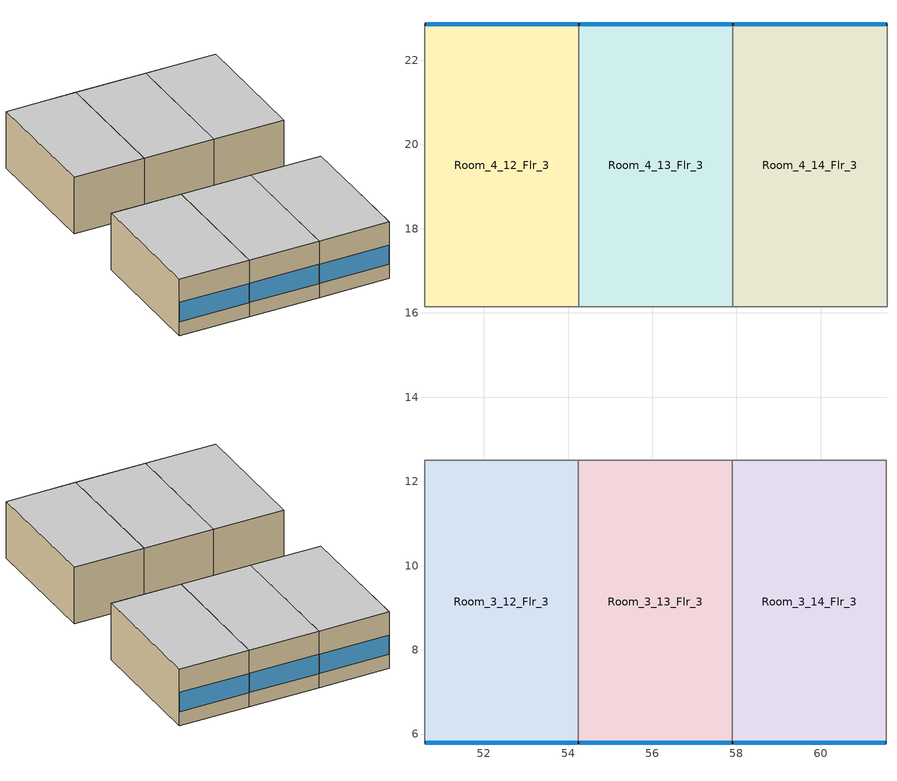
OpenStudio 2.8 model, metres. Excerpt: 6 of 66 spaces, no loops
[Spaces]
Room_3_12_Flr_3
 floor adiabatic (BTAP-Int-Wall): 54.25,12.5 54.25,5.79 50.59,5.79 50.59,12.5 z7.01
 wall outside: 50.59,5.79 54.25,5.79 z7.01:10.06
 wall to Corridor_Flr_3: 54.25,12.5 50.59,12.5 z7.01:10.06
 wall to Room_3_11_Flr_3: 50.59,12.5 50.59,5.79 z7.01:10.06
 wall to Room_3_13_Flr_3: 54.25,5.79 54.25,12.5 z7.01:10.06
 window: 50.62,5.79 54.22,5.79 z7.77:8.8
 ceiling adiabatic (BTAP-Int-Wall): 54.25,5.79 54.25,12.5 50.59,12.5 50.59,5.79 z10.06
Room_3_13_Flr_3
 floor adiabatic (BTAP-Int-Wall): 57.9,12.5 57.9,5.79 54.25,5.79 54.25,12.5 z7.01
 wall outside: 54.25,5.79 57.9,5.79 z7.01:10.06
 wall to Corridor_Flr_3: 57.9,12.5 54.25,12.5 z7.01:10.06
 wall to Room_3_14_Flr_3: 57.9,5.79 57.9,12.5 z7.01:10.06
 window: 54.27,5.79 57.88,5.79 z7.77:8.8
 ceiling adiabatic (BTAP-Int-Wall): 57.9,5.79 57.9,12.5 54.25,12.5 54.25,5.79 z10.06
Room_3_14_Flr_3
 floor adiabatic (BTAP-Int-Wall): 61.56,12.5 61.56,5.79 57.9,5.79 57.9,12.5 z7.01
 wall outside: 57.9,5.79 61.56,5.79 z7.01:10.06
 wall to Corridor_Flr_3: 61.56,12.5 57.9,12.5 z7.01:10.06
 wall to Room_3_15_Flr_3: 61.56,5.79 61.56,12.5 z7.01:10.06
 window: 57.93,5.79 61.54,5.79 z7.77:8.8
 ceiling adiabatic (BTAP-Int-Wall): 61.56,5.79 61.56,12.5 57.9,12.5 57.9,5.79 z10.06
Room_4_12_Flr_3
 floor adiabatic (BTAP-Int-Wall): 54.26,22.86 54.26,16.15 50.6,16.15 50.6,22.86 z7.01
 wall outside: 54.26,22.86 50.6,22.86 z7.01:10.06
 wall to Room_4_13_Flr_3: 54.26,16.15 54.26,22.86 z7.01:10.06
 wall to Corridor_Flr_3: 50.6,16.15 54.26,16.15 z7.01:10.06
 wall to Room_4_11_Flr_3: 50.6,22.86 50.6,16.15 z7.01:10.06
 window: 54.23,22.86 50.63,22.86 z7.77:8.8
 ceiling adiabatic (BTAP-Int-Wall): 54.26,16.15 54.26,22.86 50.6,22.86 50.6,16.15 z10.06
Room_4_13_Flr_3
 floor adiabatic (BTAP-Int-Wall): 57.92,22.86 57.92,16.15 54.26,16.15 54.26,22.86 z7.01
 wall outside: 57.92,22.86 54.26,22.86 z7.01:10.06
 wall to Corridor_Flr_3: 54.26,16.15 57.92,16.15 z7.01:10.06
 wall to Room_4_14_Flr_3: 57.92,16.15 57.92,22.86 z7.01:10.06
 window: 57.89,22.86 54.28,22.86 z7.77:8.8
 ceiling adiabatic (BTAP-Int-Wall): 57.92,16.15 57.92,22.86 54.26,22.86 54.26,16.15 z10.06
Room_4_14_Flr_3
 floor adiabatic (BTAP-Int-Wall): 61.58,22.86 61.58,16.15 57.92,16.15 57.92,22.86 z7.01
 wall outside: 61.58,22.86 57.92,22.86 z7.01:10.06
 wall to Corridor_Flr_3: 57.92,16.15 61.58,16.15 z7.01:10.06
 wall to Room_4_15_Flr_3: 61.58,16.15 61.58,22.86 z7.01:10.06
 window: 61.55,22.86 57.94,22.86 z7.77:8.8
 ceiling adiabatic (BTAP-Int-Wall): 61.58,16.15 61.58,22.86 57.92,22.86 57.92,16.15 z10.06
[Site]
Calgary Intl AP_AB_CAN: Latitude {deg}=51.114; Longitude {deg}=-114.02; Time Zone {hr}=-7; Elevation {m}=1084.1; Terrain=City
[Building]
LargeHotel-CAN_AB_Calgary.Intl.AP.718770_CWEC2016.epw: North Axis {deg}=0; Default Construction Set=BTAP-Mass at hdd = 5000.0; Standards Number of Stories=7; Standards Number of Above Ground Stories=6; Standards Building Type=NECB2015_LargeHotel
[Site:WaterMainsTemperature]
Calculation Method=Correlation; Annual Average Outdoor Air Temperature {C}=5; Maximum Difference In Monthly Average Outdoor Air Temperatures {deltaC}=23.3
[Site:GroundTemperature:BuildingSurface]
19.527, 19.502, 19.536, 19.598, 20.002, 21.64, 22.225, 22.375, 21.449, 20.121, 19.802, 19.633
[SizingPeriod:DesignDay] Barometric Pressure {Pa}=88961; Sky Clearness=0; Rain Indicator=0; Snow Indicator=0; Day of Month=21; Daylight Saving Time Indicator=0; Humidity Indicating Type=Wetbulb; Dry-Bulb Temperature Range Modifier Type=DefaultMultipliers
Name | Maximum Dry-Bulb Temperature {C} | Daily Dry-Bulb Temperature Range {deltaC} | Humidity Indicating Conditions at Maximum Dry-Bulb | Wind Speed {m/s} | Wind Direction {deg} | Month | Day Type | Solar Model Indicator | ASHRAE Taub | ASHRAE Taud
Calgary Intl AP Ann Clg .4% Condns DB=>MWB | 28.5 | 12.1 | 16.1 | 4.5 | 160 | 7 | SummerDesignDay | ASHRAETau | 0.339 | 2.421
Calgary Intl AP Ann Htg 99.6% Condns DB | -28.5 | 0 | -28.5 | 2.9 | 200 | 1 | WinterDesignDay | ASHRAEClearSky
[Material:NoMass] Roughness=Smooth; Thermal Absorptance=0.9; Solar Absorptance=0.7
Name | Thermal Resistance {m2-K/W} | Visible Absorptance
Typical Carpet Pad | 0.21648 | 0.8
Typical Insulation 1 | 5.91238 | 0.7
Typical Insulation 2 | 4.49096 | 0.7
Typical Insulation 3 | 6.17282 | 0.7
Typical Carpet Pad 2 | 1.25503 | 0.8
Typical Carpet Pad 3 | 3.45515 | 0.8
Typical Insulation 4 | 0.454528 | 0.7
Typical Insulation 5 | 0.454545 | 0.7
[Material]
Name | Roughness | Thickness {m} | Conductivity {W/m-K} | Density {kg/m3} | Specific Heat {J/kg-K} | Thermal Absorptance | Solar Absorptance | Visible Absorptance
100mm Normalweight concrete floor | MediumSmooth | 0.1016 | 2.31 | 2322 | 832
G01 13mm gypsum board | Smooth | 0.0127 | 0.16 | 800 | 1090 | 0.9 | 0.7 | 0.5
G05 25mm wood | MediumSmooth | 0.0254 | 0.15 | 608 | 1630 | 0.9 | 0.5 | 0.5
4 in. Normalweight Concrete Floor | MediumRough | 0.1016 | 2.31 | 2322 | 832 | 0.9 | 0.7 | 0.7
1IN Stucco | Smooth | 0.0253 | 0.6918 | 1858 | 837 | 0.9 | 0.7 | 0.92
8IN CONCRETE HW RefBldg | Rough | 0.2032 | 1.311 | 2240 | 836.8 | 0.9 | 0.7 | 0.7
1/2IN Gypsum | Smooth | 0.0127 | 0.16 | 784.9 | 830 | 0.9 | 0.4 | 0.4
Metal Roof Surface; F08 Metal surface | Smooth | 0.0008 | 45.28 | 7824 | 500 | 0.9 | 0.7 | 0.7
6 in. Normalweight Concrete Floor | MediumRough | 0.1524 | 2.31 | 2322 | 832 | 0.9 | 0.7 | 0.7
[Construction]
BTAP-Int-Floor: 100mm Normalweight concrete floor, Typical Carpet Pad
BTAP-Int-Wall: G01 13mm gypsum board, G01 13mm gypsum board
BTAP-Int-Ceiling: Typical Carpet Pad, 100mm Normalweight concrete floor
BTAP-Ext-DaylightDiffuser: SimpleGlazing
BTAP-Int-Door: G05 25mm wood
BTAP-Ext-Floor-Mass:U-0.162: Typical Insulation 1, 4 in. Normalweight Concrete Floor, Typical Carpet Pad
BTAP-Ext-Wall-Mass:U-0.21: 1IN Stucco, 8IN CONCRETE HW RefBldg, Typical Insulation 2, 1/2IN Gypsum
BTAP-Ext-Roof-Metal:U-0.162: Metal Roof Surface, Typical Insulation 3
BTAP-Grnd-Floor-Mass:U-0.757: 6 in. Normalweight Concrete Floor, Typical Carpet Pad 2
BTAP-Grnd-Roof-Mass:U-0.284: 6 in. Normalweight Concrete Floor, Typical Carpet Pad 3
BTAP-Ext-Door:U-2.2: F08 Metal surface, Typical Insulation 4
BTAP-Ext-OverHeadDoor:U-2.2: Typical Insulation 5
[DefaultConstructionSet]
BTAP-Mass at hdd = 5000.0: Default Exterior Surface Constructions=BTAP-Mass at hdd = 5000.0; Default Interior Surface Constructions=Default Surface Constructions 2; Default Ground Contact Surface Constructions=BTAP-Mass at hdd = 5000.0 1; Default Exterior SubSurface Constructions=BTAP-Mass at hdd = 5000.0; Default Interior SubSurface Constructions=Default Sub Surface Constructions 2; Interior Partition Construction=BTAP-Int-Door
[DefaultSurfaceConstructions]
Name | Floor Construction | Wall Construction | Roof Ceiling Construction
Default Surface Constructions 2 | BTAP-Int-Floor | BTAP-Int-Wall | BTAP-Int-Ceiling
BTAP-Mass at hdd = 5000.0 | BTAP-Ext-Floor-Mass:U-0.162 | BTAP-Ext-Wall-Mass:U-0.21 | BTAP-Ext-Roof-Metal:U-0.162
BTAP-Mass at hdd = 5000.0 1 | BTAP-Grnd-Floor-Mass:U-0.757 | BTAP-Grnd-Roof-Mass:U-0.284 | BTAP-Grnd-Roof-Mass:U-0.284
[DefaultSubSurfaceConstructions] Fixed Window Construction=BTAP-Ext-DaylightDiffuser; Operable Window Construction=BTAP-Ext-DaylightDiffuser
Name | Door Construction | Glass Door Construction | Overhead Door Construction | Skylight Construction | Tubular Daylight Dome Construction | Tubular Daylight Diffuser Construction
Default Sub Surface Constructions 2 | BTAP-Int-Door
BTAP-Mass at hdd = 5000.0 | BTAP-Ext-Door:U-2.2 | BTAP-Ext-DaylightDiffuser | BTAP-Ext-OverHeadDoor:U-2.2 | BTAP-Ext-DaylightDiffuser | BTAP-Ext-DaylightDiffuser | BTAP-Ext-DaylightDiffuser
[WindowMaterial:SimpleGlazingSystem]
SimpleGlazing: U-Factor {W/m2-K}=2.2; Solar Heat Gain Coefficient=0.6; Visible Transmittance=0.21
[Space] Space Type=Space Function Guest room; Building Story=Building Story 3
Name | Thermal Zone
Room_3_12_Flr_3 | DU_BT=Space Function_ST=Guest room_FL=Building Story 3_SCHF 31
Room_3_13_Flr_3 | DU_BT=Space Function_ST=Guest room_FL=Building Story 3_SCHF 38
Room_3_14_Flr_3 | DU_BT=Space Function_ST=Guest room_FL=Building Story 3_SCHF 30
Room_4_12_Flr_3 | DU_BT=Space Function_ST=Guest room_FL=Building Story 3_SCHF 7
Room_4_13_Flr_3 | DU_BT=Space Function_ST=Guest room_FL=Building Story 3_SCHF 4
Room_4_14_Flr_3 | DU_BT=Space Function_ST=Guest room_FL=Building Story 3_SCHF 3
[BuildingStory]
Building Story 3: Nominal Z Coordinate {m}=7.008
[SpaceType]
Space Function Guest room: Default Schedule Set=Space Function Guest room Schedule Set; Design Specification Outdoor Air Object=Space Function Guest room Ventilation; Standards Building Type=Space Function; Standards Space Type=Guest room
[People:Definition]
Space Function Guest room People Definition: Number of People Calculation Method=People/Area; People per Space Floor Area {person/m2}=0.0400145; Fraction Radiant=0.3
[People]
Space Function Guest room People: People Definition=Space Function Guest room People Definition; Space or SpaceType=Space Function Guest room; Work Efficiency Schedule=Work Efficiency Schedule; Clothing Insulation Schedule=Clothing Schedule; Air Velocity Schedule=Air Velocity Schedule; Multiplier=1
[Lights:Definition]
Space Function Guest room Lights Definition: Design Level Calculation Method=Watts/Area; Watts per Space Floor Area {W/m2}=5.10185; Fraction Radiant=0.5; Fraction Visible=0.2
[Lights]
Space Function Guest room Lights: Lights Definition=Space Function Guest room Lights Definition; Space or SpaceType=Space Function Guest room; Fraction Replaceable=1
[DesignSpecification:OutdoorAir]
Space Function Guest room Ventilation: Outdoor Air Method=Sum; Outdoor Air Flow per Person {m3/s-person}=0; Outdoor Air Flow per Floor Area {m3/s-m2}=0.0005588; Outdoor Air Flow Rate {m3/s}=0; Outdoor Air Flow Air Changes per Hour {1/hr}=0
[DefaultScheduleSet]
Space Function Guest room Schedule Set: Number of People Schedule=NECB-F-Occupancy; People Activity Level Schedule=NECB-Activity; Lighting Schedule=NECB-F-Lighting; Electric Equipment Schedule=NECB-F-Electric-Equipment; Infiltration Schedule=Always On
[ThermostatSetpoint:DualSetpoint] Heating Setpoint Temperature Schedule=NECB-F-Thermostat Setpoint-Heating; Cooling Setpoint Temperature Schedule=NECB-F-Thermostat Setpoint-Cooling
Space Function Guest room Thermostat 116; Space Function Guest room Thermostat 117; Space Function Guest room Thermostat 120; Space Function Guest room Thermostat 147; Space Function Guest room Thermostat 148; Space Function Guest room Thermostat 156
[ElectricEquipment:Definition]
Space Function Guest room Elec Equip Definition: Design Level Calculation Method=Watts/Area; Watts per Space Floor Area {W/m2}=2.50091; Fraction Radiant=0.5
[ElectricEquipment]
Space Function Guest room Elec Equip: Electric Equipment Definition=Space Function Guest room Elec Equip Definition; Space or SpaceType=Space Function Guest room
[SpaceInfiltration:DesignFlowRate] Schedule=Always On Discrete; Design Flow Rate Calculation Method=Flow/ExteriorArea; Flow per Exterior Surface Area {m3/s-m2}=0.00025; Constant Term Coefficient=0; Temperature Term Coefficient=0; Velocity Term Coefficient=0.224; Velocity Squared Term Coefficient=0
Name | Space or SpaceType
Room_3_12_Flr_3 Infiltration | Room_3_12_Flr_3
Room_3_13_Flr_3 Infiltration | Room_3_13_Flr_3
Room_3_14_Flr_3 Infiltration | Room_3_14_Flr_3
Room_4_12_Flr_3 Infiltration | Room_4_12_Flr_3
Room_4_13_Flr_3 Infiltration | Room_4_13_Flr_3
Room_4_14_Flr_3 Infiltration | Room_4_14_Flr_3
[ThermalZone] Multiplier=4; Use Ideal Air Loads=No
Name | Thermostat
DU_BT=Space Function_ST=Guest room_FL=Building Story 3_SCHF 3 | Space Function Guest room Thermostat 116
DU_BT=Space Function_ST=Guest room_FL=Building Story 3_SCHF 4 | Space Function Guest room Thermostat 117
DU_BT=Space Function_ST=Guest room_FL=Building Story 3_SCHF 7 | Space Function Guest room Thermostat 120
DU_BT=Space Function_ST=Guest room_FL=Building Story 3_SCHF 30 | Space Function Guest room Thermostat 147
DU_BT=Space Function_ST=Guest room_FL=Building Story 3_SCHF 31 | Space Function Guest room Thermostat 148
DU_BT=Space Function_ST=Guest room_FL=Building Story 3_SCHF 38 | Space Function Guest room Thermostat 156
[Schedule:Ruleset]
Clothing Schedule: Default Day Schedule=Clothing Schedule Default Winter Clothes
Air Velocity Schedule: Default Day Schedule=Air Velocity Schedule Default
Work Efficiency Schedule: Default Day Schedule=Work Efficiency Schedule Default
NECB-Activity: Default Day Schedule=NECB-Activity Default; Summer Design Day Schedule=NECB-Activity Summer Design Day; Winter Design Day Schedule=NECB-Activity Winter Design Day
Always On: Default Day Schedule=Always On Default
NECB-F-Occupancy: Default Day Schedule=NECB-F-Occupancy Default
NECB-F-Lighting: Default Day Schedule=NECB-F-Lighting Default
NECB-F-Electric-Equipment: Default Day Schedule=NECB-F-Electric-Equipment Default
NECB-F-Thermostat Setpoint-Heating: Default Day Schedule=NECB-F-Thermostat Setpoint-Heating Default
NECB-F-Thermostat Setpoint-Cooling: Default Day Schedule=NECB-F-Thermostat Setpoint-Cooling Default
[Schedule:Day]
Clothing Schedule Default Winter Clothes; Always On Default: 24, 0, 1
Clothing Schedule Summer Clothes: 24, 0, 0.5
Air Velocity Schedule Default: 24, 0, 0.2
Work Efficiency Schedule Default: 24, 0, 0
NECB-Activity Default; NECB-Activity Winter Design Day; NECB-Activity Summer Design Day: 24, 0, 130
NECB-F-Occupancy Default; NECB-F-Occupancy Default|Wkdy Day; NECB-F-Occupancy Sat Day; NECB-F-Occupancy Sun|Hol Day: 7, 0, 0.63, 8, 0, 0.49, 10, 0, 0.28, 16, 0, 0.14, 17, 0, 0.21, 20, 0, 0.35, 22, 0, 0.49, 23, 0, 0.56, 24, 0, 0.63
NECB-F-Lighting Default; NECB-F-Lighting Default|Wkdy Day; NECB-F-Lighting Sat Day; NECB-F-Lighting Sun|Hol Day; NECB-F-Electric-Equipment Default; NECB-F-Electric-Equipment Default|Wkdy Day; NECB-F-Electric-Equipment Sat Day; NECB-F-Electric-Equipment Sun|Hol Day: 1, 0, 0.21, 3, 0, 0.14, 6, 0, 0.07, 7, 0, 0.14, 8, 0, 0.28, 9, 0, 0.35, 11, 0, 0.28, 12, 0, 0.21, 19, 0, 0.14, 20, 0, 0.42, 21, 0, 0.56, 22, 0, 0.63, 23, 0, 0.56, 24, 0, 0.42
NECB-F-Thermostat Setpoint-Heating Default; NECB-F-Thermostat Setpoint-Heating Default|Wkdy Day; NECB-F-Thermostat Setpoint-Heating Sat Day; NECB-F-Thermostat Setpoint-Heating Sun|Hol Day: 1, 0, 22, 7, 0, 18, 8, 0, 20, 24, 0, 22
NECB-F-Thermostat Setpoint-Cooling Default; NECB-F-Thermostat Setpoint-Cooling Default|Wkdy Day; NECB-F-Thermostat Setpoint-Cooling Sat Day; NECB-F-Thermostat Setpoint-Cooling Sun|Hol Day: 24, 0, 24
[Schedule:Rule] Date Specification Type=DateRange; Start Day=1
Name | Schedule Ruleset | Rule Order | Day Schedule | Start Month | End Month | End Day | Apply Monday | Apply Tuesday | Apply Wednesday | Apply Thursday | Apply Friday | Apply Saturday | Apply Sunday
Schedule Rule 1 | Clothing Schedule | 0 | Clothing Schedule Summer Clothes | 5 | 9 | 30
Schedule Rule 35 | NECB-F-Occupancy | 2 | NECB-F-Occupancy Default|Wkdy Day | 1 | 12 | 31 | Yes | Yes | Yes | Yes | Yes
Schedule Rule 36 | NECB-F-Occupancy | 1 | NECB-F-Occupancy Sat Day | 1 | 12 | 31 |  |  |  |  |  | Yes
Schedule Rule 37 | NECB-F-Occupancy | 0 | NECB-F-Occupancy Sun|Hol Day | 1 | 12 | 31 |  |  |  |  |  |  | Yes
Schedule Rule 38 | NECB-F-Lighting | 2 | NECB-F-Lighting Default|Wkdy Day | 1 | 12 | 31 | Yes | Yes | Yes | Yes | Yes
Schedule Rule 39 | NECB-F-Lighting | 1 | NECB-F-Lighting Sat Day | 1 | 12 | 31 |  |  |  |  |  | Yes
Schedule Rule 40 | NECB-F-Lighting | 0 | NECB-F-Lighting Sun|Hol Day | 1 | 12 | 31 |  |  |  |  |  |  | Yes
Schedule Rule 41 | NECB-F-Electric-Equipment | 2 | NECB-F-Electric-Equipment Default|Wkdy Day | 1 | 12 | 31 | Yes | Yes | Yes | Yes | Yes
Schedule Rule 42 | NECB-F-Electric-Equipment | 1 | NECB-F-Electric-Equipment Sat Day | 1 | 12 | 31 |  |  |  |  |  | Yes
Schedule Rule 43 | NECB-F-Electric-Equipment | 0 | NECB-F-Electric-Equipment Sun|Hol Day | 1 | 12 | 31 |  |  |  |  |  |  | Yes
Schedule Rule 44 | NECB-F-Thermostat Setpoint-Heating | 2 | NECB-F-Thermostat Setpoint-Heating Default|Wkdy Day | 1 | 12 | 31 | Yes | Yes | Yes | Yes | Yes
Schedule Rule 45 | NECB-F-Thermostat Setpoint-Heating | 1 | NECB-F-Thermostat Setpoint-Heating Sat Day | 1 | 12 | 31 |  |  |  |  |  | Yes
Schedule Rule 46 | NECB-F-Thermostat Setpoint-Heating | 0 | NECB-F-Thermostat Setpoint-Heating Sun|Hol Day | 1 | 12 | 31 |  |  |  |  |  |  | Yes
Schedule Rule 47 | NECB-F-Thermostat Setpoint-Cooling | 2 | NECB-F-Thermostat Setpoint-Cooling Default|Wkdy Day | 1 | 12 | 31 | Yes | Yes | Yes | Yes | Yes
Schedule Rule 48 | NECB-F-Thermostat Setpoint-Cooling | 1 | NECB-F-Thermostat Setpoint-Cooling Sat Day | 1 | 12 | 31 |  |  |  |  |  | Yes
Schedule Rule 49 | NECB-F-Thermostat Setpoint-Cooling | 0 | NECB-F-Thermostat Setpoint-Cooling Sun|Hol Day | 1 | 12 | 31 |  |  |  |  |  |  | Yes
[Schedule:Constant]
Always On Discrete: Value=1
